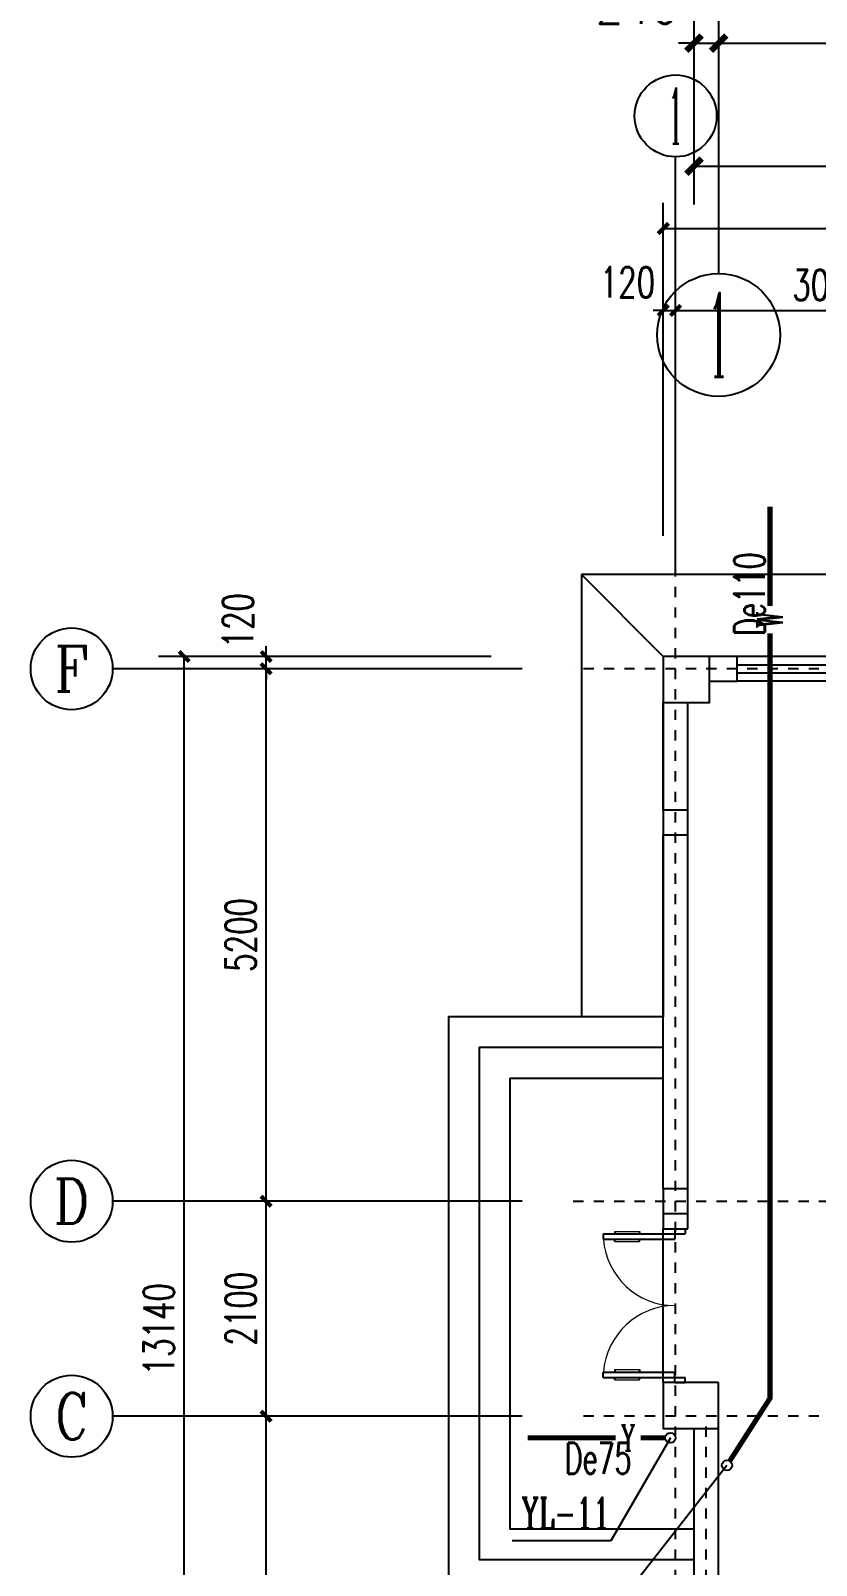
# Model space of a CAD drawing. Header units: millimetres. Extents: x 418357 to 841680, y 53918 to 109839.
# Drawn here: x 418358.14 to 418365.81, y 55095.34 to 55110.33 of the extents above; entities that cross this region are included whole.
import ezdxf
from ezdxf.enums import TextEntityAlignment as Align

# ---------------------------------------------------------------- set-up
doc = ezdxf.new("R2010")
doc.units = ezdxf.units.MM
doc.linetypes.add('DOTE', pattern=[2.42, 2, -0.2, 0.02, -0.2])
for name, color, linetype in [('AXIS', 171, 'Continuous'), ('AXIS_TEXT', 7, 'Continuous'), ('COLUMN', 9, 'Continuous'), ('DIM_污水', 3, 'Continuous'), ('DIM_雨水', 3, 'Continuous'), ('DOTE', 8, 'DOTE'), ('GROUND', 150, 'Continuous'), ('PIPE-污水', 6, 'Continuous'), ('PIPE-雨水', 4, 'Continuous'), ('STAIR', 3, 'Continuous'), ('TEXT_污水', 7, 'Continuous'), ('TEXT_雨水', 7, 'Continuous'), ('TWT_TEXT', 7, 'Continuous'), ('VPIPE-污水', 2, 'Continuous'), ('VPIPE-雨水', 4, 'Continuous'), ('WALL', 9, 'Continuous'), ('WINDOW', 8, 'Continuous')]:
    doc.layers.add(name, color=color, linetype=linetype)
doc.styles.add('_TCH_AXIS', font='COMPLEX', dxfattribs={"bigfont": 'GBCBIG'})
doc.styles.add('_TCH_DIM_T3', font='SIMPLEX', dxfattribs={"width": 0.705882, "bigfont": 'GBCBIG'})
doc.styles.add('_TWT_PIPEDN', font='SIMPLEX', dxfattribs={"width": 0.8, "height": 3, "bigfont": 'HZTXT'})
doc.styles.add('_TWT_PIPETEXT', font='COMPLEX', dxfattribs={"width": 0.8, "height": 2.5, "bigfont": 'HZTXT'})
doc.styles.add('_TWT_SERIAL', font='COMPLEX', dxfattribs={"width": 0.8, "height": 3, "bigfont": 'HZTXT'})
doc.styles.add('COMPLEX', font='COMPLEX')
doc.dimstyles.new('_TCH_ARCH&&100', dxfattribs={"dimtxt": 297.5, "dimasz": 100, "dimexe": 250, "dimexo": 300, "dimgap": 100, "dimtad": 1, "dimdec": 0, "dimzin": 0, "dimdsep": 46, "dimtxsty": '_TCH_DIM_T3', "dimblk": 'ARCHTICK', "dimcen": 0.09, "dimclrt": 7, "dimazin": 2, "dimtfac": 1, "dimtdec": 0, "dimtix": 1, "dimtmove": 2, "dimatfit": 3, "dimfxl": 0, "dimtolj": 1, "dimtzin": 0, "dimarcsym": 0})
doc.dimstyles.new('_TCH_ARCH&&150', dxfattribs={"dimtxt": 446.25, "dimasz": 150, "dimexe": 375, "dimexo": 450, "dimgap": 150, "dimtad": 1, "dimdec": 0, "dimzin": 0, "dimdsep": 46, "dimtxsty": '_TCH_DIM_T3', "dimblk": 'ARCHTICK', "dimcen": 0.09, "dimclrt": 7, "dimazin": 2, "dimtfac": 1, "dimtdec": 0, "dimtix": 1, "dimtmove": 2, "dimatfit": 3, "dimfxl": 0, "dimtolj": 1, "dimtzin": 0, "dimarcsym": 0})

# ---------------------------------------------------------------- blocks, each defined once
blk = doc.blocks.new('_FZHK')
at = {"lineweight": -2}
blk.add_lwpolyline([(-0.5, -0.5), (0.5, -0.5), (0.5, 0.5), (-0.5, 0.5)], close=True, dxfattribs=at)
blk = doc.blocks.new('$DorLib2D$00000011')
for p, q in [((-0.4667, 0.4709), (-0.4667, -0.0625)), ((-0.4667, 0.4709), (-0.4333, 0.4709)), ((-0.4333, 0.4709), (-0.4333, 0.0042)), ((0.4333, 0.4709), (0.4333, 0.0042)), ((0.4667, 0.4709), (0.4333, 0.4709)), ((0.4667, 0.4709), (0.4667, -0.0625)), ((-0.4833, 0.3962), (-0.4667, 0.3962)), ((-0.4167, 0.3962), (-0.4333, 0.3962)), ((0.4167, 0.3962), (0.4333, 0.3962)), ((0.4833, 0.3962), (0.4667, 0.3962)), ((-0.4833, 0.2346), (-0.4667, 0.2346)), ((-0.4167, 0.2346), (-0.4333, 0.2346)), ((0.4167, 0.2346), (0.4333, 0.2346)), ((0.4833, 0.2346), (0.4667, 0.2346)), ((-0.5, 0.0042), (-0.4333, 0.0042)), ((-0.5, 0.0042), (-0.5, -0.0625)), ((0.5, 0.0042), (0.4333, 0.0042)), ((0.5, 0.0042), (0.5, -0.0625)), ((-0.5, -0.0625), (-0.4667, -0.0625)), ((0.5, -0.0625), (0.4667, -0.0625))]:
    blk.add_line(p, q)
at = {"lineweight": 13}
for p, q in [((-0.4833, 0.3962), (-0.4833, 0.2346)), ((-0.4167, 0.3962), (-0.4167, 0.2346)), ((0.4167, 0.3962), (0.4167, 0.2346)), ((0.4833, 0.3962), (0.4833, 0.2346))]:
    blk.add_line(p, q, dxfattribs=at)
for centre, start, end in [((-0.4667, 0.0042), 0, 85.90396), ((0.4667, 0.0042), 94.09604, 180)]:
    blk.add_arc(centre, 0.4667, start, end, dxfattribs=at)
blk = doc.blocks.new('$TCHSYS$WIN2D')
for p, q in [((-0.5, 0.5), (0.5, 0.5)), ((-0.5, 0.5), (-0.5, -0.5)), ((0.5, 0.5), (0.5, -0.5)), ((0.5, 0.1667), (-0.5, 0.1667)), ((0.5, -0.1667), (-0.5, -0.1667)), ((-0.5, -0.5), (0.5, -0.5))]:
    blk.add_line(p, q)
blk = doc.blocks.new('_AXISO')
blk.add_circle((0, 0), 0.5)
at = {"layer": 'AXIS_TEXT', "style": 'COMPLEX', "width": 1.041667}
blk.add_attdef('A', text='', height=0.56, dxfattribs=at).set_placement((-0.25, -0.28), (0.25, -0.28), align=Align.FIT)
blk = doc.blocks.new('_ArchTick')
at = {"color": 0, "linetype": 'ByBlock', "const_width": 0.4}
blk.add_lwpolyline([(-0.5, -0.5), (0.5, 0.5)], dxfattribs=at)
blk = doc.blocks.new('*D177')
at = {"layer": 'AXIS', "color": 0, "lineweight": -2}
for p, q in [((429486, 73445), (429486, 76695)), ((472926, 73445), (472926, 76695)), ((429486, 76445), (472926, 76445))]:
    blk.add_line(p, q, dxfattribs=at)
at = {"layer": 'Defpoints', "color": 0, "lineweight": -2}
for p in [(472926, 76445), (429486, 73145), (472926, 73145)]:
    blk.add_point(p, dxfattribs=at)
at = {"layer": 'AXIS', "color": 0, "lineweight": -2, "xscale": 100, "yscale": 100, "zscale": 100, "rotation": 180}
blk.add_blockref('_ArchTick', (429486, 76445), dxfattribs=at)
at = {"layer": 'AXIS', "color": 0, "lineweight": -2, "xscale": 100, "yscale": 100, "zscale": 100}
blk.add_blockref('_ArchTick', (472926, 76445), dxfattribs=at)
at = {"layer": 'AXIS', "color": 7, "insert": (451206, 76694), "char_height": 297.5, "attachment_point": 5, "style": '_TCH_DIM_T3'}
blk.add_mtext('\\A1;43440', dxfattribs=at)
blk = doc.blocks.new('*D178')
at = {"layer": 'AXIS', "color": 0, "lineweight": -2}
for p, q in [((429486, 73445), (429486, 75895)), ((429606, 73445), (429606, 75895)), ((429486, 75645), (429386, 75645)), ((429486, 75645), (429606, 75645)), ((429606, 75645), (429706, 75645))]:
    blk.add_line(p, q, dxfattribs=at)
at = {"layer": 'Defpoints', "color": 0, "lineweight": -2}
for p in [(429606, 75645), (429486, 73145), (429606, 73145)]:
    blk.add_point(p, dxfattribs=at)
at = {"layer": 'AXIS', "color": 0, "lineweight": -2, "xscale": 100, "yscale": 100, "zscale": 100}
blk.add_blockref('_ArchTick', (429486, 75645), dxfattribs=at)
at = {"layer": 'AXIS', "color": 0, "lineweight": -2, "xscale": 100, "yscale": 100, "zscale": 100, "rotation": 180}
blk.add_blockref('_ArchTick', (429606, 75645), dxfattribs=at)
at = {"layer": 'AXIS', "color": 7, "insert": (429136, 75920), "char_height": 297.5, "attachment_point": 5, "style": '_TCH_DIM_T3'}
blk.add_mtext('\\A1;120', dxfattribs=at)
blk = doc.blocks.new('*D179')
at = {"layer": 'AXIS', "color": 0, "lineweight": -2}
for p, q in [((429606, 73445), (429606, 75895)), ((432606, 73445), (432606, 75895)), ((429606, 75645), (432606, 75645))]:
    blk.add_line(p, q, dxfattribs=at)
at = {"layer": 'Defpoints', "color": 0, "lineweight": -2}
for p in [(432606, 75645), (429606, 73145), (432606, 73145)]:
    blk.add_point(p, dxfattribs=at)
at = {"layer": 'AXIS', "color": 0, "lineweight": -2, "xscale": 100, "yscale": 100, "zscale": 100, "rotation": 180}
blk.add_blockref('_ArchTick', (429606, 75645), dxfattribs=at)
at = {"layer": 'AXIS', "color": 0, "lineweight": -2, "xscale": 100, "yscale": 100, "zscale": 100}
blk.add_blockref('_ArchTick', (432606, 75645), dxfattribs=at)
at = {"layer": 'AXIS', "color": 7, "insert": (431106, 75894), "char_height": 297.5, "attachment_point": 5, "style": '_TCH_DIM_T3'}
blk.add_mtext('\\A1;3000', dxfattribs=at)
blk = doc.blocks.new('*D192')
at = {"layer": 'AXIS', "color": 0, "lineweight": -2}
for p, q in [((427806, 72265), (424556, 72265)), ((424806, 59125), (424806, 72265)), ((427806, 59125), (424556, 59125))]:
    blk.add_line(p, q, dxfattribs=at)
at = {"layer": 'Defpoints', "color": 0, "lineweight": -2}
for p in [(424806, 72265), (428106, 72265), (428106, 59125)]:
    blk.add_point(p, dxfattribs=at)
at = {"layer": 'AXIS', "color": 0, "lineweight": -2, "xscale": 100, "yscale": 100, "zscale": 100}
for p, rotation in [((424806, 72265), 90), ((424806, 59125), 270)]:
    blk.add_blockref('_ArchTick', p, dxfattribs=dict(at, rotation=rotation))
at = {"layer": 'AXIS', "color": 7, "insert": (424558, 65695), "char_height": 297.5, "attachment_point": 5, "rotation": 90, "style": '_TCH_DIM_T3'}
blk.add_mtext('\\A1;13140', dxfattribs=at)
blk = doc.blocks.new('*D195')
at = {"layer": 'AXIS', "color": 0, "lineweight": -2}
for p, q in [((427806, 64845), (425356, 64845)), ((425606, 59945), (425606, 64845)), ((427806, 59945), (425356, 59945))]:
    blk.add_line(p, q, dxfattribs=at)
at = {"layer": 'Defpoints', "color": 0, "lineweight": -2}
for p in [(425606, 64845), (428106, 64845), (428106, 59945)]:
    blk.add_point(p, dxfattribs=at)
at = {"layer": 'AXIS', "color": 0, "lineweight": -2, "xscale": 100, "yscale": 100, "zscale": 100}
for p, rotation in [((425606, 64845), 90), ((425606, 59945), 270)]:
    blk.add_blockref('_ArchTick', p, dxfattribs=dict(at, rotation=rotation))
at = {"layer": 'AXIS', "color": 7, "insert": (425358, 62395), "char_height": 297.5, "attachment_point": 5, "rotation": 90, "style": '_TCH_DIM_T3'}
blk.add_mtext('\\A1;4900', dxfattribs=at)
blk = doc.blocks.new('*D196')
at = {"layer": 'AXIS', "color": 0, "lineweight": -2}
for p, q in [((427806, 66945), (425356, 66945)), ((425606, 64845), (425606, 66945)), ((427806, 64845), (425356, 64845))]:
    blk.add_line(p, q, dxfattribs=at)
at = {"layer": 'Defpoints', "color": 0, "lineweight": -2}
for p in [(425606, 66945), (428106, 66945), (428106, 64845)]:
    blk.add_point(p, dxfattribs=at)
at = {"layer": 'AXIS', "color": 0, "lineweight": -2, "xscale": 100, "yscale": 100, "zscale": 100}
for p, rotation in [((425606, 66945), 90), ((425606, 64845), 270)]:
    blk.add_blockref('_ArchTick', p, dxfattribs=dict(at, rotation=rotation))
at = {"layer": 'AXIS', "color": 7, "insert": (425358, 65895), "char_height": 297.5, "attachment_point": 5, "rotation": 90, "style": '_TCH_DIM_T3'}
blk.add_mtext('\\A1;2100', dxfattribs=at)
blk = doc.blocks.new('*D197')
at = {"layer": 'AXIS', "color": 0, "lineweight": -2}
for p, q in [((427806, 72145), (425356, 72145)), ((425606, 66945), (425606, 72145)), ((427806, 66945), (425356, 66945))]:
    blk.add_line(p, q, dxfattribs=at)
at = {"layer": 'Defpoints', "color": 0, "lineweight": -2}
for p in [(425606, 72145), (428106, 72145), (428106, 66945)]:
    blk.add_point(p, dxfattribs=at)
at = {"layer": 'AXIS', "color": 0, "lineweight": -2, "xscale": 100, "yscale": 100, "zscale": 100}
for p, rotation in [((425606, 72145), 90), ((425606, 66945), 270)]:
    blk.add_blockref('_ArchTick', p, dxfattribs=dict(at, rotation=rotation))
at = {"layer": 'AXIS', "color": 7, "insert": (425358, 69545), "char_height": 297.5, "attachment_point": 5, "rotation": 90, "style": '_TCH_DIM_T3'}
blk.add_mtext('\\A1;5200', dxfattribs=at)
blk = doc.blocks.new('*D198')
at = {"layer": 'AXIS', "color": 0, "lineweight": -2}
for p, q in [((427806, 72265), (425356, 72265)), ((425606, 72265), (425606, 72365)), ((425606, 72145), (425606, 72265)), ((427806, 72145), (425356, 72145)), ((425606, 72145), (425606, 72045))]:
    blk.add_line(p, q, dxfattribs=at)
at = {"layer": 'Defpoints', "color": 0, "lineweight": -2}
for p in [(425606, 72265), (428106, 72265), (428106, 72145)]:
    blk.add_point(p, dxfattribs=at)
at = {"layer": 'AXIS', "color": 0, "lineweight": -2, "xscale": 100, "yscale": 100, "zscale": 100}
for p, rotation in [((425606, 72265), 270), ((425606, 72145), 90)]:
    blk.add_blockref('_ArchTick', p, dxfattribs=dict(at, rotation=rotation))
at = {"layer": 'AXIS', "color": 7, "insert": (425331, 72615), "char_height": 297.5, "attachment_point": 5, "rotation": 90, "style": '_TCH_DIM_T3'}
blk.add_mtext('\\A1;120', dxfattribs=at)
blk = doc.blocks.new('*D250')
at = {"layer": 'AXIS', "color": 0, "lineweight": -2}
for p, q in [((438794, 64147), (438794, 59272)), ((511274, 64147), (511274, 59272)), ((438794, 59647), (511274, 59647))]:
    blk.add_line(p, q, dxfattribs=at)
at = {"layer": 'Defpoints', "color": 0, "lineweight": -2}
for p in [(438794, 64597), (511274, 64597), (511274, 59647)]:
    blk.add_point(p, dxfattribs=at)
at = {"layer": 'AXIS', "color": 0, "lineweight": -2, "xscale": 150, "yscale": 150, "zscale": 150, "rotation": 180}
blk.add_blockref('_ArchTick', (438794, 59647), dxfattribs=at)
at = {"layer": 'AXIS', "color": 0, "lineweight": -2, "xscale": 150, "yscale": 150, "zscale": 150}
blk.add_blockref('_ArchTick', (511274, 59647), dxfattribs=at)
at = {"layer": 'AXIS', "color": 7, "insert": (475034, 60020), "char_height": 446.2, "attachment_point": 5, "style": '_TCH_DIM_T3'}
blk.add_mtext('\\A1;72480', dxfattribs=at)
blk = doc.blocks.new('*D251')
at = {"layer": 'AXIS', "color": 0, "lineweight": -2}
for p, q in [((438794, 64147), (438794, 60472)), ((439034, 64147), (439034, 60472)), ((438794, 60847), (438644, 60847)), ((438794, 60847), (439034, 60847)), ((439034, 60847), (439184, 60847))]:
    blk.add_line(p, q, dxfattribs=at)
at = {"layer": 'Defpoints', "color": 0, "lineweight": -2}
for p in [(438794, 64597), (439034, 64597), (439034, 60847)]:
    blk.add_point(p, dxfattribs=at)
at = {"layer": 'AXIS', "color": 0, "lineweight": -2, "xscale": 150, "yscale": 150, "zscale": 150}
blk.add_blockref('_ArchTick', (438794, 60847), dxfattribs=at)
at = {"layer": 'AXIS', "color": 0, "lineweight": -2, "xscale": 150, "yscale": 150, "zscale": 150, "rotation": 180}
blk.add_blockref('_ArchTick', (439034, 60847), dxfattribs=at)
at = {"layer": 'AXIS', "color": 7, "insert": (438239, 61260), "char_height": 446.2, "attachment_point": 5, "style": '_TCH_DIM_T3'}
blk.add_mtext('\\A1;240', dxfattribs=at)
blk = doc.blocks.new('*D252')
at = {"layer": 'AXIS', "color": 0, "lineweight": -2}
for p, q in [((439034, 64147), (439034, 60472)), ((447034, 64147), (447034, 60472)), ((439034, 60847), (447034, 60847))]:
    blk.add_line(p, q, dxfattribs=at)
at = {"layer": 'Defpoints', "color": 0, "lineweight": -2}
for p in [(439034, 64597), (447034, 64597), (447034, 60847)]:
    blk.add_point(p, dxfattribs=at)
at = {"layer": 'AXIS', "color": 0, "lineweight": -2, "xscale": 150, "yscale": 150, "zscale": 150, "rotation": 180}
blk.add_blockref('_ArchTick', (439034, 60847), dxfattribs=at)
at = {"layer": 'AXIS', "color": 0, "lineweight": -2, "xscale": 150, "yscale": 150, "zscale": 150}
blk.add_blockref('_ArchTick', (447034, 60847), dxfattribs=at)
at = {"layer": 'AXIS', "color": 7, "insert": (443034, 61220), "char_height": 446.2, "attachment_point": 5, "style": '_TCH_DIM_T3'}
blk.add_mtext('\\A1;8000', dxfattribs=at)
blk = doc.blocks.new('23253')
at = {"layer": 'PIPE-污水', "linetype": 'Continuous', "lineweight": -2}
for points in [[(430528.2, 65019.9), (430549.3, 65006.4), (430553.2, 65012.6)], [(430528.2, 65019.9), (430553.2, 65019.9), (430553.2, 65012.6)]]:
    blk.add_hatch(color=256, dxfattribs=at).paths.add_polyline_path(points)
at = {"layer": 'AXIS', "lineweight": -2}
for p, q in [((429606.5, 73144.8), (429606.5, 77144.8)), ((428106.5, 72144.8), (424106.5, 72144.8)), ((428106.5, 66944.8), (424106.5, 66944.8)), ((428106.5, 64844.8), (424106.5, 64844.8))]:
    blk.add_line(p, q, dxfattribs=at)
at = {"layer": 'DIM_污水', "lineweight": -2}
blk.add_line((430108.2, 64365.3), (428968.7, 62912.5), dxfattribs=at)
at = {"layer": 'DIM_雨水', "lineweight": -2}
for p, q in [((429555.2, 64633.5), (428972.7, 63629.5)), ((428972.7, 63629.5), (428009.2, 63629.5))]:
    blk.add_line(p, q, dxfattribs=at)
at = {"layer": 'DOTE'}
for p, q in [((429606.5, 58244.8), (429606.5, 73144.8)), ((473806.5, 72144.8), (428606.5, 72144.8)), ((428606.5, 66944.8), (473806.5, 66944.8)), ((473806.5, 64844.8), (428606.5, 64844.8)), ((429906.5, 58244.8), (429906.5, 64844.8))]:
    blk.add_line(p, q, dxfattribs=at)
at = {"layer": 'GROUND', "color": 8, "lineweight": -2}
for p, q in [((473726.5, 73064.8), (428686.5, 73064.8)), ((428686.5, 73064.8), (428686.5, 68744.8)), ((429486.5, 72264.8), (428686.5, 73064.8)), ((432276.5, 72264.8), (429936.5, 72264.8)), ((429486.5, 71814.8), (429486.5, 70764.8)), ((429486.5, 70524.8), (429486.5, 68744.8)), ((429486.5, 68744.8), (428686.5, 68744.8))]:
    blk.add_line(p, q, dxfattribs=at)
at = {"layer": 'PIPE-污水', "linetype": 'Continuous', "lineweight": -2, "const_width": 50}
for points in [[(430528.2, 72758.2), (430528.2, 73729.9)], [(430528.2, 65019.9), (430528.2, 72490.6)], [(430135.2, 64407.4), (430528.2, 65019.9)]]:
    blk.add_lwpolyline(points, dxfattribs=at)
at = {"layer": 'PIPE-雨水', "linetype": 'Continuous', "lineweight": -2, "const_width": 50}
for points in [[(429020.3, 64633.5), (428161.2, 64633.5)], [(429505.2, 64633.5), (429265, 64633.5)]]:
    blk.add_lwpolyline(points, dxfattribs=at)
at = {"layer": 'STAIR', "color": 8}
for points in [[(429486.5, 68744.8), (427386.5, 68744.8), (427386.5, 63144.8), (429786.5, 63144.8)], [(429486.5, 68444.8), (427686.5, 68444.8), (427686.5, 63444.8), (429786.5, 63444.8)], [(429486.5, 68144.8), (427986.5, 68144.8), (427986.5, 63744.8), (429786.5, 63744.8)]]:
    blk.add_lwpolyline(points, dxfattribs=at)
at = {"layer": 'VPIPE-污水', "linetype": 'Continuous', "lineweight": -2}
blk.add_circle((430108.2, 64365.3), 50, dxfattribs=at)
at = {"layer": 'VPIPE-雨水', "linetype": 'Continuous', "lineweight": -2}
blk.add_circle((429555.2, 64633.5), 50, dxfattribs=at)
at = {"layer": 'WALL', "lineweight": -2}
for p, q in [((430206.5, 72264.8), (429936.5, 72264.8)), ((430206.5, 72024.8), (430206.5, 72264.8)), ((429936.5, 72024.8), (430206.5, 72024.8)), ((429486.5, 70764.8), (429486.5, 71814.8)), ((429726.5, 70764.8), (429726.5, 71814.8)), ((429486.5, 67064.8), (429486.5, 70524.8)), ((429726.5, 67064.8), (429726.5, 70524.8)), ((429486.5, 66824.8), (429486.5, 66674.8)), ((429726.5, 66674.8), (429726.5, 66824.8)), ((429486.5, 66674.8), (429726.5, 66674.8)), ((429606.5, 64844.8), (429606.5, 64844.8)), ((429756.5, 64844.8), (429756.5, 64844.8)), ((429906.5, 64844.8), (429906.5, 64844.8)), ((429786.5, 59564.8), (429786.5, 64724.8)), ((430026.5, 59564.8), (430026.5, 64724.8))]:
    blk.add_line(p, q, dxfattribs=at)
at = {"layer": 'WINDOW', "lineweight": -2}
blk.add_line((429486.5, 65174.8), (429486.5, 66674.8), dxfattribs=at)
at = {"layer": 'AXIS'}
ref = blk.add_blockref('_AXISO', (429606.5, 77544.8), dxfattribs=dict(at, xscale=800, yscale=800, zscale=800))
ref.add_attrib('A', '1', dxfattribs={"layer": 'AXIS_TEXT', "height": 544.8, "style": '_TCH_AXIS', "width": 0.555556}).set_placement((429541.6, 77272.4), (429671.4, 77272.4), align=Align.FIT)
ref = blk.add_blockref('_AXISO', (423706.5, 72144.8), dxfattribs=dict(at, xscale=800, yscale=800, zscale=800))
ref.add_attrib('A', 'F', dxfattribs={"layer": 'AXIS_TEXT', "height": 445.4, "style": '_TCH_AXIS'}).set_placement((423536.8, 71922), (423876.2, 71922), align=Align.FIT)
ref = blk.add_blockref('_AXISO', (423706.5, 66944.8), dxfattribs=dict(at, xscale=800, yscale=800, zscale=800))
ref.add_attrib('A', 'D', dxfattribs={"layer": 'AXIS_TEXT', "height": 435.3, "style": '_TCH_AXIS'}).set_placement((423530.3, 66727.1), (423882.7, 66727.1), align=Align.FIT)
ref = blk.add_blockref('_AXISO', (423706.5, 64844.8), dxfattribs=dict(at, xscale=800, yscale=800, zscale=800))
ref.add_attrib('A', 'C', dxfattribs={"layer": 'AXIS_TEXT', "height": 455.7, "style": '_TCH_AXIS'}).set_placement((423543.8, 64616.9), (423869.2, 64616.9), align=Align.FIT)
at = {"layer": 'COLUMN'}
for p, xscale, yscale, zscale, rotation in [((429711.5, 72039.8), 450, 450, 450, 180), ((429606.5, 70644.8), 240, 240, 240, 180), ((429606.5, 66944.8), 240, 240, 240, 180), ((429756.5, 64949.8), 540, 450, 450, 180.0000000002161)]:
    blk.add_blockref('_FZHK', p, dxfattribs=dict(at, xscale=xscale, yscale=yscale, zscale=zscale, rotation=rotation))
at = {"layer": 'WINDOW'}
for name, p, xscale, yscale, zscale, rotation in [('$TCHSYS$WIN2D', (431106.5, 72144.8), -1800, -240, -1800, 3.335053305670288e-12), ('$DorLib2D$00000011', (429606.5, 65924.8), 1500, 1500, 1500, 90)]:
    blk.add_blockref(name, p, dxfattribs=dict(at, xscale=xscale, yscale=yscale, zscale=zscale, rotation=rotation))
at = {"layer": 'TEXT_污水', "linetype": 'Continuous', "lineweight": -2, "style": '_TWT_PIPEDN', "width": 0.64}
blk.add_text('De110', height=300, rotation=90, dxfattribs=at).set_placement((430478.2, 72466.8))
at = {"layer": 'TEXT_污水', "lineweight": -2, "style": '_TWT_PIPETEXT', "width": 0.64}
blk.add_text('W', height=250, rotation=90, dxfattribs=at).set_placement((430653.2, 72540.6))
at = {"layer": 'TEXT_雨水', "lineweight": -2, "style": '_TWT_PIPETEXT', "width": 0.64}
blk.add_text('Y', height=250, dxfattribs=at).set_placement((429070.3, 64508.5))
at = {"layer": 'TEXT_雨水', "linetype": 'Continuous', "lineweight": -2, "style": '_TWT_PIPEDN', "width": 0.64}
blk.add_text('De75', height=300, dxfattribs=at).set_placement((428524.5, 64283.5))
at = {"layer": 'TWT_TEXT', "lineweight": -2, "style": '_TWT_SERIAL', "width": 0.64}
blk.add_text('YL-11', height=300, dxfattribs=at).set_placement((428099.2, 63749.5))
at = {"layer": 'AXIS'}
for p1, p2, distance, picture, middle in [((429486.5, 73144.8), (472926.5, 73144.8), 3300, '*D177', (451206.5, 76693.5)), ((429606.5, 73144.8), (432606.5, 73144.8), 2500, '*D179', (431106.5, 75893.5)), ((428106.5, 59124.8), (428106.5, 72264.8), 3300, '*D192', (424557.7, 65694.8)), ((428106.5, 66944.8), (428106.5, 72144.8), 2500, '*D197', (425357.7, 69544.8)), ((428106.5, 64844.8), (428106.5, 66944.8), 2500, '*D196', (425357.7, 65894.8)), ((428106.5, 59944.8), (428106.5, 64844.8), 2500, '*D195', (425357.7, 62394.8))]:
    dim = blk.add_aligned_dim(p1=p1, p2=p2, distance=distance, dimstyle='_TCH_ARCH&&100', dxfattribs=at)
    dim.commit()
    dim.dimension.update_dxf_attribs({"geometry": picture, "text_midpoint": middle})
for base, p1, p2, angle, picture, middle in [((429606.5, 75644.8), (429486.5, 73144.8), (429606.5, 73144.8), 0, '*D178', (429136.5, 75919.8)), ((425606.5, 72264.8), (428106.5, 72144.8), (428106.5, 72264.8), 90, '*D198', (425331.5, 72614.8))]:
    dim = blk.add_linear_dim(base=base, p1=p1, p2=p2, angle=angle, dimstyle='_TCH_ARCH&&100', dxfattribs=at)
    dim.commit()
    dim.dimension.update_dxf_attribs({"geometry": picture, "text_midpoint": middle, "dimtype": 161})
blk = doc.blocks.new('1325346')
at = {"layer": 'AXIS', "lineweight": -2}
blk.add_line((439034.4, 64597.2), (439034.4, 58597.2), dxfattribs=at)
at = {"layer": 'AXIS'}
ref = blk.add_blockref('_AXISO', (439034.4, 57997.2), dxfattribs=dict(at, xscale=1200, yscale=1200, zscale=1200))
ref.add_attrib('A', '1', dxfattribs={"layer": 'AXIS_TEXT', "height": 817.2, "style": '_TCH_AXIS', "width": 0.555556}).set_placement((438937.1, 57588.6), (439131.7, 57588.6), align=Align.FIT)
dim = blk.add_linear_dim(base=(439034.4, 60847.2), p1=(438794.4, 64597.2), p2=(439034.4, 64597.2), angle=0, dimstyle='_TCH_ARCH&&150', dxfattribs=at)
dim.commit()
dim.dimension.update_dxf_attribs({"geometry": '*D251', "text_midpoint": (438239.4, 61259.7), "dimtype": 161})
for p1, p2, distance, picture, middle in [((438794.4, 64597.2), (511274.4, 64597.2), -4950, '*D250', (475034.4, 60020.3)), ((439034.4, 64597.2), (447034.4, 64597.2), -3750, '*D252', (443034.4, 61220.3))]:
    dim = blk.add_aligned_dim(p1=p1, p2=p2, distance=distance, dimstyle='_TCH_ARCH&&150', dxfattribs=at)
    dim.commit()
    dim.dimension.update_dxf_attribs({"geometry": picture, "text_midpoint": middle})

msp = doc.modelspace()

# ---------------------------------------------------------------- block references
at = {"layer": 'Defpoints', "lineweight": -2, "xscale": 0.001, "yscale": 0.001, "zscale": 0.001}
for name, p in [('1325346', (417925.824, 55049.363)), ('23253', (417934.832, 55031.955))]:
    msp.add_blockref(name, p, dxfattribs=at)

doc.saveas('drawing.dxf')
